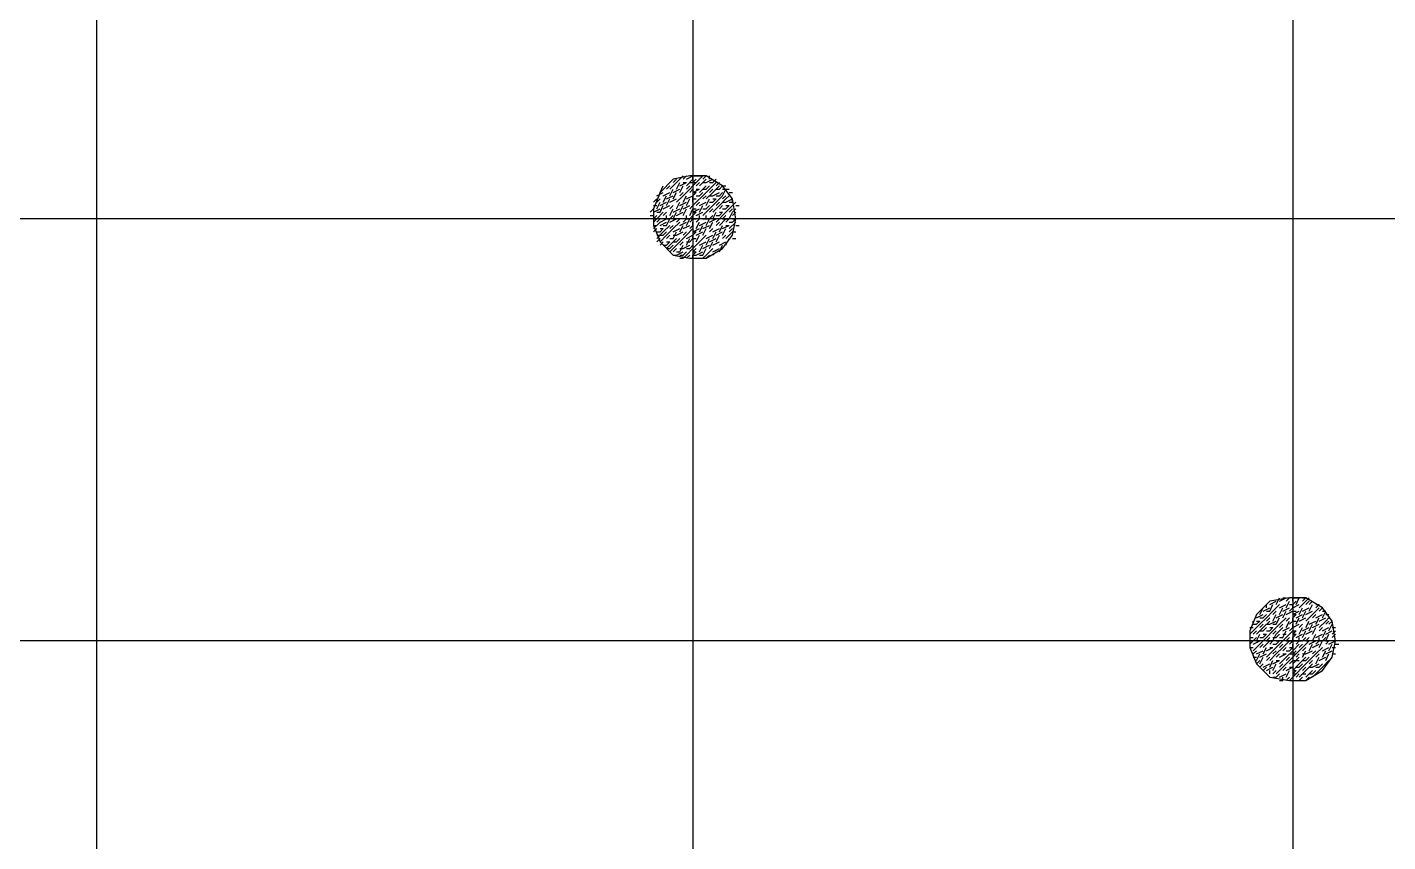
# Model space of a CAD drawing. Header units: metres. Extents: x 0 to 32.6, y 0 to 21.3.
# Drawn here: x 3.9003 to 4.3165, y 19.748 to 19.997 of the extents above; entities that cross this region are included whole.
import ezdxf

# ---------------------------------------------------------------- set-up
doc = ezdxf.new("R2010")
doc.units = ezdxf.units.M
doc.layers.add('TABLA', color=7, linetype='Continuous')

msp = doc.modelspace()

# ---------------------------------------------------------------- linework, layer by layer
at = {"layer": 'TABLA'}
for p, q in [((3.92152, 20.72254), (3.92152, 19.49897)), ((4.10395, 20.71447), (4.10395, 19.49897)), ((4.28738, 20.70742), (4.28738, 19.49897)), ((4.09589, 19.94848), (4.09689, 19.94949)), ((4.0979, 19.94949), (4.09891, 19.9505)), ((4.09891, 19.94747), (4.09992, 19.94949)), ((4.09992, 19.94848), (4.10193, 19.94949)), ((4.10093, 19.9505), (4.10193, 19.95151)), ((4.10093, 19.94949), (4.10193, 19.94949)), ((4.10193, 19.9505), (4.10395, 19.95151)), ((4.10294, 19.94949), (4.10395, 19.94949)), ((4.10395, 19.95151), (4.10496, 19.95151)), ((4.10395, 19.94949), (4.10496, 19.9505)), ((4.10395, 19.94949), (4.10496, 19.94949)), ((4.10496, 19.95151), (4.10597, 19.95151)), ((4.10496, 19.94848), (4.10597, 19.94949)), ((4.10597, 19.95151), (4.10697, 19.95151)), ((4.10597, 19.94848), (4.10798, 19.9505)), ((4.10697, 19.9505), (4.10798, 19.95151)), ((4.10697, 19.94949), (4.10798, 19.94949)), ((4.10798, 19.94949), (4.11, 19.9505)), ((4.10899, 19.9505), (4.10899, 19.95151)), ((4.10899, 19.94949), (4.11, 19.94949)), ((4.11, 19.94949), (4.111, 19.9505)), ((4.111, 19.94848), (4.11201, 19.94949)), ((4.09286, 19.94546), (4.09488, 19.94647)), ((4.09387, 19.94647), (4.09488, 19.94848)), ((4.09488, 19.94546), (4.09689, 19.94647)), ((4.09488, 19.94344), (4.09589, 19.94546)), ((4.09589, 19.94747), (4.09689, 19.94848)), ((4.09589, 19.94445), (4.0979, 19.94546)), ((4.09689, 19.94546), (4.0979, 19.94747)), ((4.0979, 19.94647), (4.09992, 19.94747)), ((4.0979, 19.94445), (4.09891, 19.94647)), ((4.09992, 19.94647), (4.10093, 19.94848)), ((4.09992, 19.94546), (4.10093, 19.94647)), ((4.10093, 19.94344), (4.10193, 19.94546)), ((4.10193, 19.94747), (4.10294, 19.94848)), ((4.10193, 19.94445), (4.10395, 19.94546)), ((4.10294, 19.94647), (4.10395, 19.94747)), ((4.10395, 19.94647), (4.10597, 19.94747)), ((4.10395, 19.94647), (4.10496, 19.94647)), ((4.10395, 19.94546), (4.10496, 19.94647)), ((4.10395, 19.94445), (4.10395, 19.94546)), ((4.10496, 19.94747), (4.10597, 19.94747)), ((4.10496, 19.94546), (4.10597, 19.94546)), ((4.10597, 19.94647), (4.10798, 19.94848)), ((4.10597, 19.94546), (4.10697, 19.94647)), ((4.10697, 19.94747), (4.10798, 19.94747)), ((4.10697, 19.94445), (4.10798, 19.94546)), ((4.10798, 19.94747), (4.10899, 19.94848)), ((4.10899, 19.94647), (4.11, 19.94747)), ((4.10899, 19.94546), (4.11, 19.94546)), ((4.11, 19.94546), (4.11201, 19.94647)), ((4.111, 19.94747), (4.11201, 19.94747)), ((4.111, 19.94546), (4.11201, 19.94546)), ((4.11201, 19.94747), (4.11302, 19.94848)), ((4.11201, 19.94546), (4.11302, 19.94647)), ((4.11302, 19.94848), (4.11403, 19.94848)), ((4.11302, 19.94747), (4.11403, 19.94747)), ((4.11302, 19.94445), (4.11403, 19.94546)), ((4.11403, 19.94747), (4.11504, 19.94747)), ((4.11504, 19.94647), (4.11604, 19.94647)), ((4.09085, 19.94042), (4.09185, 19.94143)), ((4.09185, 19.94344), (4.09286, 19.94445)), ((4.09185, 19.94243), (4.09286, 19.94243)), ((4.09185, 19.94042), (4.09387, 19.94143)), ((4.09286, 19.94344), (4.09387, 19.94445)), ((4.09286, 19.94143), (4.09387, 19.94344)), ((4.09387, 19.94243), (4.09589, 19.94344)), ((4.09387, 19.94042), (4.09488, 19.94243)), ((4.09488, 19.94143), (4.09689, 19.94243)), ((4.09589, 19.94243), (4.09689, 19.94445)), ((4.09689, 19.94344), (4.09891, 19.94445)), ((4.09689, 19.94143), (4.0979, 19.94243)), ((4.09689, 19.93941), (4.0979, 19.94143)), ((4.0979, 19.94042), (4.09992, 19.94143)), ((4.09891, 19.94143), (4.09992, 19.94344)), ((4.09992, 19.94243), (4.10193, 19.94344)), ((4.09992, 19.94042), (4.10093, 19.94243)), ((4.10093, 19.94143), (4.10294, 19.94243)), ((4.10093, 19.93941), (4.10193, 19.94143)), ((4.10193, 19.94243), (4.10294, 19.94445)), ((4.10294, 19.94143), (4.10395, 19.94243)), ((4.10294, 19.93941), (4.10395, 19.94143)), ((4.10395, 19.94445), (4.10496, 19.94445)), ((4.10395, 19.94344), (4.10395, 19.94445)), ((4.10395, 19.94143), (4.10496, 19.94143)), ((4.10395, 19.94042), (4.10597, 19.94143)), ((4.10496, 19.94243), (4.10597, 19.94344)), ((4.10597, 19.94243), (4.10798, 19.94344)), ((4.10597, 19.94042), (4.10697, 19.94243)), ((4.10697, 19.94143), (4.10798, 19.94143)), ((4.10798, 19.94243), (4.10899, 19.94445)), ((4.10798, 19.94143), (4.10899, 19.94243)), ((4.10899, 19.94344), (4.11, 19.94344)), ((4.10899, 19.94042), (4.11, 19.94143)), ((4.11, 19.94445), (4.111, 19.94445)), ((4.11, 19.94344), (4.111, 19.94445)), ((4.111, 19.94243), (4.11201, 19.94344)), ((4.11201, 19.94143), (4.11302, 19.94243)), ((4.11302, 19.94344), (4.11403, 19.94344)), ((4.11302, 19.94143), (4.11403, 19.94143)), ((4.11403, 19.94344), (4.11604, 19.94445)), ((4.11403, 19.94243), (4.11504, 19.94243)), ((4.11403, 19.94143), (4.11504, 19.94243)), ((4.11504, 19.94344), (4.11604, 19.94344)), ((4.11504, 19.94042), (4.11604, 19.94143)), ((4.11604, 19.94344), (4.11604, 19.94445)), ((4.11705, 19.94243), (4.11806, 19.94243)), ((4.33879, 19.9384), (3.84795, 19.9384)), ((4.09085, 19.93941), (4.09185, 19.93941)), ((4.09185, 19.9384), (4.09286, 19.93941)), ((4.09185, 19.9384), (4.09286, 19.9384)), ((4.09185, 19.93739), (4.09286, 19.9384)), ((4.09286, 19.94042), (4.09387, 19.94042)), ((4.09286, 19.9384), (4.09488, 19.94042)), ((4.09286, 19.93739), (4.09387, 19.9384)), ((4.09387, 19.93639), (4.09589, 19.93739)), ((4.09488, 19.93941), (4.09589, 19.94042)), ((4.09589, 19.9384), (4.09589, 19.93941)), ((4.09589, 19.9384), (4.09689, 19.9384)), ((4.09589, 19.93639), (4.09689, 19.9384)), ((4.09689, 19.9384), (4.0979, 19.93941)), ((4.09689, 19.93739), (4.09891, 19.9384)), ((4.0979, 19.9384), (4.09891, 19.94042)), ((4.0979, 19.9384), (4.09891, 19.9384)), ((4.09891, 19.93941), (4.10093, 19.94042)), ((4.09891, 19.93739), (4.09992, 19.9384)), ((4.09992, 19.93639), (4.10193, 19.93739)), ((4.10093, 19.93739), (4.10193, 19.9384)), ((4.10193, 19.9384), (4.10193, 19.93941)), ((4.10193, 19.9384), (4.10294, 19.9384)), ((4.10193, 19.93639), (4.10294, 19.9384)), ((4.10294, 19.9384), (4.10395, 19.93941)), ((4.10294, 19.93739), (4.10395, 19.9384)), ((4.10395, 19.94042), (4.10496, 19.94042)), ((4.10395, 19.93941), (4.10496, 19.94042)), ((4.10395, 19.9384), (4.10395, 19.93941)), ((4.10395, 19.9384), (4.10496, 19.9384)), ((4.10395, 19.9384), (4.10496, 19.9384)), ((4.10395, 19.93639), (4.10395, 19.93739)), ((4.10496, 19.93941), (4.10697, 19.94042)), ((4.10496, 19.93739), (4.10597, 19.9384)), ((4.10496, 19.93538), (4.10597, 19.93739)), ((4.10597, 19.9384), (4.10597, 19.93941)), ((4.10597, 19.93639), (4.10798, 19.93739)), ((4.10697, 19.9384), (4.10798, 19.9384)), ((4.10798, 19.9384), (4.10798, 19.93941)), ((4.10798, 19.9384), (4.10899, 19.9384)), ((4.10798, 19.93639), (4.10899, 19.9384)), ((4.10899, 19.9384), (4.11, 19.93941)), ((4.10899, 19.93739), (4.111, 19.9384)), ((4.10899, 19.93538), (4.11, 19.93739)), ((4.11, 19.9384), (4.111, 19.94042)), ((4.11, 19.9384), (4.111, 19.9384)), ((4.111, 19.93941), (4.11201, 19.93941)), ((4.111, 19.93739), (4.11201, 19.9384)), ((4.111, 19.93639), (4.11201, 19.93739)), ((4.11201, 19.94042), (4.11302, 19.94042)), ((4.11201, 19.93941), (4.11302, 19.94042)), ((4.11302, 19.9384), (4.11403, 19.93941)), ((4.11302, 19.9384), (4.11403, 19.9384)), ((4.11403, 19.93739), (4.11504, 19.9384)), ((4.11504, 19.93739), (4.11604, 19.93739)), ((4.11504, 19.93538), (4.11705, 19.93739)), ((4.11604, 19.93941), (4.11705, 19.94042)), ((4.11604, 19.9384), (4.11705, 19.9384)), ((4.11604, 19.93739), (4.11705, 19.9384)), ((4.09185, 19.93639), (4.09286, 19.93639)), ((4.09185, 19.93437), (4.09286, 19.93538)), ((4.09286, 19.93437), (4.09387, 19.93437)), ((4.09286, 19.93336), (4.09387, 19.93336)), ((4.09387, 19.93538), (4.09488, 19.93538)), ((4.09387, 19.93437), (4.09488, 19.93538)), ((4.09387, 19.93336), (4.09488, 19.93336)), ((4.09488, 19.93639), (4.09589, 19.93639)), ((4.09488, 19.93336), (4.09589, 19.93437)), ((4.09589, 19.93236), (4.09689, 19.93336)), ((4.09689, 19.93538), (4.0979, 19.93639)), ((4.0979, 19.93437), (4.09992, 19.93538)), ((4.0979, 19.93236), (4.09891, 19.93437)), ((4.0979, 19.93336), (4.09891, 19.93336)), ((4.09891, 19.93336), (4.10093, 19.93437)), ((4.09992, 19.93437), (4.10093, 19.93639)), ((4.10093, 19.93538), (4.10294, 19.93639)), ((4.10093, 19.93336), (4.10193, 19.93437)), ((4.10193, 19.93236), (4.10395, 19.93336)), ((4.10294, 19.93538), (4.10395, 19.93639)), ((4.10395, 19.93437), (4.10597, 19.93538)), ((4.10395, 19.93437), (4.10496, 19.93437)), ((4.10395, 19.93336), (4.10496, 19.93437)), ((4.10395, 19.93236), (4.10395, 19.93336)), ((4.10496, 19.93336), (4.10697, 19.93437)), ((4.10496, 19.93135), (4.10597, 19.93336)), ((4.10597, 19.93437), (4.10697, 19.93639)), ((4.10697, 19.93538), (4.10899, 19.93639)), ((4.10697, 19.93336), (4.10798, 19.93538)), ((4.10798, 19.93236), (4.11, 19.93336)), ((4.10899, 19.93437), (4.11, 19.93538)), ((4.11, 19.93437), (4.11201, 19.93538)), ((4.11, 19.93236), (4.111, 19.93437)), ((4.111, 19.93336), (4.11302, 19.93437)), ((4.111, 19.93135), (4.11201, 19.93336)), ((4.11201, 19.93437), (4.11302, 19.93639)), ((4.11302, 19.93538), (4.11504, 19.93639)), ((4.11302, 19.93336), (4.11403, 19.93538)), ((4.11302, 19.93236), (4.11403, 19.93336)), ((4.11403, 19.93639), (4.11504, 19.93639)), ((4.11504, 19.93437), (4.11604, 19.93538)), ((4.11705, 19.93639), (4.11806, 19.93639)), ((4.09286, 19.93135), (4.09387, 19.93236)), ((4.09387, 19.93034), (4.09488, 19.93135)), ((4.09488, 19.93034), (4.09589, 19.93034)), ((4.09589, 19.93135), (4.09689, 19.93135)), ((4.09589, 19.93034), (4.09689, 19.93135)), ((4.09589, 19.92933), (4.09689, 19.92933)), ((4.09689, 19.93236), (4.0979, 19.93236)), ((4.09689, 19.92933), (4.0979, 19.93034)), ((4.0979, 19.93135), (4.09891, 19.93135)), ((4.0979, 19.92832), (4.09891, 19.92933)), ((4.09891, 19.93135), (4.09992, 19.93236)), ((4.09992, 19.93034), (4.10093, 19.93135)), ((4.09992, 19.92832), (4.10093, 19.93034)), ((4.09992, 19.92933), (4.10093, 19.92933)), ((4.10093, 19.92933), (4.10294, 19.93034)), ((4.10193, 19.93034), (4.10294, 19.93236)), ((4.10193, 19.93135), (4.10294, 19.93135)), ((4.10193, 19.92933), (4.10294, 19.92933)), ((4.10294, 19.93135), (4.10395, 19.93236)), ((4.10294, 19.92933), (4.10395, 19.93034)), ((4.10395, 19.93236), (4.10496, 19.93236)), ((4.10395, 19.92832), (4.10496, 19.92933)), ((4.10597, 19.93034), (4.10798, 19.93135)), ((4.10597, 19.92832), (4.10697, 19.93034)), ((4.10697, 19.92933), (4.10899, 19.93034)), ((4.10697, 19.92732), (4.10798, 19.92933)), ((4.10798, 19.93034), (4.10899, 19.93236)), ((4.10899, 19.93135), (4.111, 19.93236)), ((4.10899, 19.92933), (4.11, 19.93135)), ((4.11, 19.93034), (4.11201, 19.93135)), ((4.11, 19.92832), (4.11201, 19.92933)), ((4.11201, 19.93034), (4.11403, 19.93135)), ((4.11201, 19.92832), (4.11302, 19.93034)), ((4.11403, 19.93034), (4.11504, 19.93236)), ((4.11604, 19.93236), (4.11705, 19.93236)), ((4.0979, 19.92732), (4.09891, 19.92732)), ((4.09891, 19.92832), (4.09992, 19.92832)), ((4.09891, 19.92732), (4.10093, 19.92832)), ((4.09992, 19.92732), (4.10093, 19.92732)), ((4.09992, 19.92631), (4.10093, 19.92631)), ((4.10093, 19.92732), (4.10193, 19.92832)), ((4.10193, 19.92631), (4.10294, 19.92732)), ((4.10294, 19.92631), (4.10395, 19.92631)), ((4.10395, 19.92832), (4.10496, 19.92832)), ((4.10395, 19.92732), (4.10496, 19.92832)), ((4.10395, 19.92732), (4.10496, 19.92732)), ((4.10395, 19.92631), (4.10395, 19.92732)), ((4.10395, 19.92631), (4.10496, 19.92631)), ((4.10496, 19.92732), (4.10697, 19.92832)), ((4.10496, 19.92631), (4.10597, 19.92631)), ((4.10597, 19.92732), (4.10697, 19.92732)), ((4.10798, 19.92631), (4.10899, 19.92732)), ((4.11, 19.92732), (4.111, 19.92832)), ((4.27932, 19.81947), (4.27932, 19.82048)), ((4.28033, 19.82048), (4.28234, 19.82149)), ((4.28033, 19.81846), (4.28134, 19.82048)), ((4.28234, 19.82048), (4.28335, 19.8225)), ((4.28335, 19.82149), (4.28537, 19.8225)), ((4.28335, 19.81947), (4.28537, 19.82048)), ((4.28436, 19.8225), (4.28537, 19.8225)), ((4.28537, 19.82149), (4.28638, 19.8225)), ((4.28537, 19.81947), (4.28638, 19.82149)), ((4.28638, 19.82048), (4.28738, 19.82048)), ((4.28738, 19.8225), (4.28839, 19.8225)), ((4.28738, 19.82149), (4.28738, 19.8225)), ((4.28738, 19.82048), (4.28839, 19.82149)), ((4.28738, 19.81947), (4.28738, 19.82048)), ((4.28738, 19.81947), (4.2894, 19.82048)), ((4.28839, 19.8225), (4.2894, 19.8225)), ((4.28839, 19.82048), (4.2894, 19.8225)), ((4.29041, 19.8225), (4.29142, 19.8225)), ((4.29041, 19.82149), (4.29142, 19.8225)), ((4.29142, 19.82048), (4.29242, 19.82149)), ((4.29242, 19.82048), (4.29343, 19.82149)), ((4.29242, 19.81846), (4.29343, 19.82048)), ((4.29444, 19.82048), (4.29545, 19.82048)), ((4.29444, 19.81947), (4.29545, 19.82048)), ((4.2763, 19.81645), (4.27831, 19.81746)), ((4.27731, 19.81746), (4.27831, 19.81947)), ((4.27731, 19.81645), (4.27831, 19.81645)), ((4.27831, 19.81846), (4.28033, 19.81947)), ((4.27831, 19.81645), (4.27932, 19.81746)), ((4.27932, 19.81846), (4.28033, 19.81846)), ((4.27932, 19.81544), (4.28033, 19.81645)), ((4.28134, 19.81746), (4.28234, 19.81846)), ((4.28134, 19.81544), (4.28234, 19.81746)), ((4.28234, 19.81645), (4.28436, 19.81746)), ((4.28234, 19.81443), (4.28335, 19.81645)), ((4.28335, 19.81746), (4.28436, 19.81947)), ((4.28436, 19.81846), (4.28638, 19.81947)), ((4.28436, 19.81645), (4.28537, 19.81846)), ((4.28537, 19.81746), (4.28738, 19.81846)), ((4.28537, 19.81544), (4.28638, 19.81645)), ((4.28638, 19.81846), (4.28738, 19.81947)), ((4.28738, 19.81846), (4.28839, 19.81846)), ((4.28738, 19.81746), (4.2894, 19.81846)), ((4.28738, 19.81746), (4.28839, 19.81746)), ((4.28738, 19.81645), (4.28839, 19.81746)), ((4.28738, 19.81544), (4.28738, 19.81645)), ((4.28839, 19.81645), (4.29041, 19.81746)), ((4.28839, 19.81443), (4.2894, 19.81645)), ((4.2894, 19.81746), (4.29041, 19.81947)), ((4.2894, 19.81544), (4.29142, 19.81645)), ((4.29041, 19.81846), (4.29242, 19.81947)), ((4.29041, 19.81645), (4.29142, 19.81846)), ((4.29142, 19.81746), (4.29343, 19.81846)), ((4.29343, 19.81645), (4.29444, 19.81746)), ((4.29444, 19.81645), (4.29646, 19.81746)), ((4.29444, 19.81443), (4.29545, 19.81645)), ((4.29545, 19.81846), (4.29646, 19.81947)), ((4.29545, 19.81544), (4.29746, 19.81645)), ((4.29646, 19.81846), (4.29746, 19.81846)), ((4.29646, 19.81645), (4.29746, 19.81846)), ((4.29746, 19.81746), (4.29847, 19.81746)), ((4.27428, 19.81343), (4.27529, 19.81343)), ((4.27529, 19.81443), (4.27529, 19.81544)), ((4.27529, 19.81443), (4.2763, 19.81443)), ((4.27529, 19.81141), (4.2763, 19.81242)), ((4.2763, 19.81544), (4.27731, 19.81544)), ((4.2763, 19.81443), (4.27731, 19.81544)), ((4.27731, 19.81343), (4.27831, 19.81443)), ((4.27731, 19.81242), (4.27831, 19.81242)), ((4.27831, 19.81242), (4.27932, 19.81343)), ((4.27932, 19.81443), (4.28033, 19.81443)), ((4.27932, 19.81242), (4.28033, 19.81242)), ((4.28033, 19.81443), (4.28234, 19.81544)), ((4.28033, 19.81343), (4.28134, 19.81343)), ((4.28033, 19.81242), (4.28134, 19.81343)), ((4.28134, 19.81443), (4.28234, 19.81443)), ((4.28134, 19.81141), (4.28234, 19.81242)), ((4.28335, 19.81343), (4.28436, 19.81443)), ((4.28436, 19.81242), (4.28638, 19.81343)), ((4.28436, 19.8104), (4.28537, 19.81242)), ((4.28537, 19.81343), (4.28638, 19.81544)), ((4.28638, 19.81443), (4.28738, 19.81544)), ((4.28638, 19.81242), (4.28738, 19.81343)), ((4.28738, 19.81544), (4.28839, 19.81544)), ((4.28738, 19.81343), (4.28738, 19.81443)), ((4.28738, 19.81343), (4.2894, 19.81443)), ((4.28738, 19.81242), (4.28839, 19.81242)), ((4.28738, 19.81141), (4.28839, 19.81242)), ((4.2894, 19.81343), (4.29041, 19.81443)), ((4.2894, 19.81141), (4.29041, 19.81343)), ((4.29041, 19.81242), (4.29242, 19.81343)), ((4.29041, 19.8104), (4.29142, 19.81242)), ((4.29142, 19.81343), (4.29242, 19.81544)), ((4.29142, 19.81141), (4.29343, 19.81242)), ((4.29242, 19.81443), (4.29444, 19.81544)), ((4.29242, 19.81242), (4.29343, 19.81443)), ((4.29343, 19.81343), (4.29545, 19.81443)), ((4.29343, 19.81141), (4.29444, 19.81343)), ((4.29545, 19.81242), (4.29646, 19.81343)), ((4.29646, 19.81242), (4.29847, 19.81343)), ((4.29646, 19.8104), (4.29746, 19.81242)), ((4.29746, 19.81443), (4.29847, 19.81544)), ((4.29746, 19.81141), (4.29948, 19.81242)), ((4.29847, 19.81443), (4.29948, 19.81544)), ((4.29847, 19.81242), (4.29948, 19.81443)), ((4.29948, 19.81343), (4.30049, 19.81343)), ((4.29948, 19.81141), (4.30049, 19.81242)), ((4.33879, 19.80939), (3.84795, 19.80939)), ((4.27428, 19.8104), (4.27529, 19.8104)), ((4.27428, 19.80939), (4.27529, 19.80939)), ((4.27428, 19.80839), (4.27529, 19.80939)), ((4.27529, 19.80939), (4.2763, 19.8104)), ((4.27529, 19.80839), (4.27731, 19.80939)), ((4.2763, 19.80939), (4.27731, 19.81141)), ((4.2763, 19.80939), (4.27731, 19.80939)), ((4.27731, 19.8104), (4.27831, 19.8104)), ((4.27731, 19.80738), (4.27831, 19.80839)), ((4.27831, 19.81141), (4.27932, 19.81141)), ((4.27831, 19.8104), (4.27932, 19.81141)), ((4.27932, 19.80939), (4.28033, 19.8104)), ((4.27932, 19.80939), (4.28033, 19.80939)), ((4.28033, 19.80839), (4.28134, 19.80939)), ((4.28134, 19.8104), (4.28234, 19.8104)), ((4.28134, 19.80839), (4.28234, 19.80839)), ((4.28234, 19.8104), (4.28335, 19.81141)), ((4.28234, 19.80939), (4.28335, 19.80939)), ((4.28234, 19.80839), (4.28335, 19.80939)), ((4.28335, 19.8104), (4.28436, 19.8104)), ((4.28335, 19.80738), (4.28436, 19.80839)), ((4.28436, 19.81141), (4.28537, 19.81141)), ((4.28537, 19.80939), (4.28638, 19.8104)), ((4.28537, 19.80939), (4.28638, 19.80939)), ((4.28638, 19.80839), (4.28738, 19.80939)), ((4.28738, 19.81141), (4.28839, 19.81141)), ((4.28738, 19.8104), (4.28839, 19.81141)), ((4.28738, 19.80939), (4.28738, 19.8104)), ((4.28738, 19.80939), (4.28839, 19.80939)), ((4.28738, 19.80738), (4.28738, 19.80839)), ((4.28738, 19.80637), (4.2894, 19.80839)), ((4.28839, 19.8104), (4.29041, 19.81141)), ((4.28839, 19.80939), (4.2894, 19.80939)), ((4.28839, 19.80839), (4.2894, 19.80939)), ((4.2894, 19.80939), (4.2894, 19.8104)), ((4.2894, 19.80939), (4.29041, 19.80939)), ((4.2894, 19.80738), (4.29041, 19.80839)), ((4.29041, 19.80939), (4.29142, 19.8104)), ((4.29142, 19.80939), (4.29242, 19.8104)), ((4.29142, 19.80939), (4.29242, 19.80939)), ((4.29242, 19.80839), (4.29444, 19.80939)), ((4.29242, 19.80637), (4.29343, 19.80839)), ((4.29343, 19.80939), (4.29444, 19.81141)), ((4.29343, 19.80939), (4.29444, 19.80939)), ((4.29343, 19.80738), (4.29545, 19.80839)), ((4.29444, 19.8104), (4.29646, 19.81141)), ((4.29444, 19.80839), (4.29545, 19.80939)), ((4.29545, 19.80939), (4.29545, 19.8104)), ((4.29545, 19.80939), (4.29646, 19.80939)), ((4.29545, 19.80738), (4.29646, 19.80939)), ((4.29646, 19.80939), (4.29746, 19.8104)), ((4.29746, 19.80939), (4.29847, 19.81141)), ((4.29746, 19.80939), (4.29847, 19.80939)), ((4.29746, 19.80839), (4.29847, 19.80939)), ((4.29847, 19.80839), (4.30049, 19.80939)), ((4.29847, 19.80637), (4.29948, 19.80839)), ((4.29948, 19.8104), (4.30049, 19.81141)), ((4.30049, 19.80839), (4.30149, 19.80839)), ((4.27428, 19.80738), (4.27529, 19.80738)), ((4.27529, 19.80536), (4.2763, 19.80637)), ((4.27529, 19.80435), (4.2763, 19.80435)), ((4.2763, 19.80536), (4.27831, 19.80637)), ((4.2763, 19.80335), (4.27731, 19.80536)), ((4.27731, 19.80435), (4.27932, 19.80536)), ((4.27731, 19.80234), (4.27831, 19.80435)), ((4.27831, 19.80536), (4.27932, 19.80738)), ((4.27932, 19.80637), (4.28134, 19.80738)), ((4.27932, 19.80335), (4.28033, 19.80435)), ((4.28033, 19.80738), (4.28134, 19.80738)), ((4.28134, 19.80536), (4.28234, 19.80637)), ((4.28234, 19.80435), (4.28335, 19.80536)), ((4.28335, 19.80435), (4.28537, 19.80536)), ((4.28436, 19.80637), (4.28537, 19.80738)), ((4.28436, 19.80536), (4.28537, 19.80536)), ((4.28537, 19.80637), (4.28638, 19.80637)), ((4.28537, 19.80335), (4.28638, 19.80435)), ((4.28638, 19.80738), (4.28738, 19.80738)), ((4.28638, 19.80637), (4.28738, 19.80738)), ((4.28638, 19.80536), (4.28738, 19.80536)), ((4.28738, 19.80536), (4.28839, 19.80637)), ((4.28738, 19.80536), (4.28839, 19.80536)), ((4.28738, 19.80234), (4.2894, 19.80435)), ((4.28839, 19.80435), (4.2894, 19.80536)), ((4.29041, 19.80637), (4.29142, 19.80738)), ((4.29041, 19.80435), (4.29142, 19.80637)), ((4.29041, 19.80536), (4.29142, 19.80536)), ((4.29142, 19.80536), (4.29343, 19.80637)), ((4.29142, 19.80335), (4.29242, 19.80435)), ((4.29343, 19.80536), (4.29444, 19.80637)), ((4.29444, 19.80435), (4.29545, 19.80536)), ((4.29444, 19.80234), (4.29545, 19.80435)), ((4.29545, 19.80335), (4.29746, 19.80435)), ((4.29646, 19.80637), (4.29847, 19.80738)), ((4.29646, 19.80435), (4.29746, 19.80637)), ((4.29746, 19.80536), (4.29948, 19.80637)), ((4.29746, 19.80335), (4.29847, 19.80536)), ((4.29948, 19.80738), (4.30049, 19.80738)), ((4.29948, 19.80536), (4.30049, 19.80536)), ((4.2763, 19.80234), (4.27731, 19.80335)), ((4.27731, 19.80133), (4.27831, 19.80234)), ((4.27831, 19.80133), (4.28033, 19.80234)), ((4.27831, 19.80032), (4.27932, 19.80133)), ((4.27932, 19.80032), (4.28134, 19.80133)), ((4.28033, 19.80133), (4.28134, 19.80335)), ((4.28033, 19.79931), (4.28033, 19.80032)), ((4.28134, 19.80234), (4.28335, 19.80335)), ((4.28134, 19.80032), (4.28234, 19.80234)), ((4.28134, 19.79931), (4.28234, 19.80032)), ((4.28234, 19.80335), (4.28335, 19.80335)), ((4.28335, 19.80133), (4.28436, 19.80234)), ((4.28436, 19.80032), (4.28537, 19.80133)), ((4.28537, 19.80032), (4.28738, 19.80133)), ((4.28537, 19.79831), (4.28638, 19.80032)), ((4.28638, 19.80234), (4.28738, 19.80335)), ((4.28638, 19.80133), (4.28738, 19.80133)), ((4.28738, 19.80335), (4.28839, 19.80335)), ((4.28738, 19.80032), (4.28839, 19.80032)), ((4.28738, 19.79931), (4.28839, 19.80032)), ((4.28839, 19.80335), (4.2894, 19.80335)), ((4.28839, 19.80133), (4.2894, 19.80133)), ((4.2894, 19.80133), (4.29041, 19.80234)), ((4.29041, 19.80335), (4.29142, 19.80335)), ((4.29041, 19.80032), (4.29142, 19.80133)), ((4.29142, 19.79831), (4.29343, 19.80032)), ((4.29242, 19.80234), (4.29343, 19.80335)), ((4.29242, 19.80133), (4.29343, 19.80133)), ((4.29343, 19.80133), (4.29545, 19.80234)), ((4.29343, 19.79931), (4.29444, 19.80032)), ((4.29444, 19.80133), (4.29545, 19.80133)), ((4.29545, 19.80133), (4.29646, 19.80234)), ((4.28134, 19.79831), (4.28234, 19.79831)), ((4.28234, 19.79831), (4.28335, 19.79931)), ((4.28335, 19.79831), (4.28537, 19.79931)), ((4.28335, 19.7973), (4.28436, 19.7973)), ((4.28436, 19.7973), (4.28436, 19.79831)), ((4.28537, 19.7973), (4.28638, 19.79831)), ((4.28638, 19.7973), (4.28738, 19.79831)), ((4.28738, 19.79931), (4.28839, 19.79931)), ((4.28738, 19.7973), (4.28839, 19.7973)), ((4.28839, 19.79831), (4.2894, 19.79931)), ((4.28839, 19.7973), (4.2894, 19.7973)), ((4.2894, 19.7973), (4.29041, 19.79831)), ((4.29041, 19.79931), (4.29142, 19.79931)), ((4.29142, 19.7973), (4.29242, 19.79831)), ((4.29242, 19.79931), (4.29343, 19.79931))]:
    msp.add_line(p, q, dxfattribs=at)
for points in [[(4.11705, 19.9384), (4.11604, 19.94445), (4.11302, 19.94848), (4.10798, 19.95151), (4.10294, 19.95151), (4.0979, 19.9505), (4.09387, 19.94647), (4.09185, 19.94143), (4.09185, 19.93639), (4.09387, 19.93135), (4.0979, 19.92732), (4.10294, 19.92631), (4.10798, 19.92631), (4.11302, 19.92933), (4.11604, 19.93336)], [(4.30049, 19.80939), (4.29948, 19.81544), (4.29646, 19.81947), (4.29142, 19.8225), (4.28638, 19.8225), (4.28033, 19.82149), (4.2763, 19.81746), (4.27428, 19.81242), (4.27428, 19.80738), (4.2763, 19.80234), (4.28033, 19.79831), (4.28638, 19.7973), (4.29142, 19.7973), (4.29646, 19.80032), (4.29948, 19.80435)]]:
    msp.add_lwpolyline(points, close=True, dxfattribs=at)
for points in [[(4.09689, 19.94747), (4.09891, 19.94949), (4.10093, 19.95151)], [(4.10193, 19.94848), (4.10395, 19.9505), (4.10395, 19.95151)], [(4.10395, 19.94848), (4.10496, 19.94949), (4.10697, 19.95151)], [(4.10395, 19.94243), (4.10496, 19.94344), (4.10697, 19.94546), (4.10899, 19.94747), (4.111, 19.94949)], [(4.09891, 19.94344), (4.10093, 19.94546), (4.10294, 19.94747), (4.10395, 19.94848)], [(4.10697, 19.93941), (4.10899, 19.94143), (4.111, 19.94344), (4.11302, 19.94546), (4.11403, 19.94747)], [(4.10798, 19.94445), (4.11, 19.94647), (4.11201, 19.94848)], [(4.11, 19.94042), (4.11201, 19.94243), (4.11403, 19.94445), (4.11504, 19.94546)], [(4.11201, 19.9384), (4.11302, 19.93941), (4.11504, 19.94143), (4.11705, 19.94344)], [(4.11504, 19.9384), (4.11604, 19.94042), (4.11705, 19.94143)], [(4.09185, 19.93538), (4.09387, 19.93739), (4.09589, 19.9384)], [(4.09387, 19.93135), (4.09589, 19.93336), (4.0979, 19.93538), (4.09992, 19.93739)], [(4.11201, 19.93639), (4.11403, 19.9384), (4.11504, 19.9384)], [(4.09286, 19.93236), (4.09488, 19.93437), (4.09689, 19.93639)], [(4.09689, 19.92832), (4.0979, 19.92933), (4.09992, 19.93135), (4.10193, 19.93336), (4.10395, 19.93538)], [(4.10395, 19.92933), (4.10597, 19.93135), (4.10798, 19.93336)], [(4.11403, 19.93236), (4.11604, 19.93437), (4.11705, 19.93437)], [(4.09589, 19.92933), (4.09689, 19.93034), (4.09891, 19.93236)], [(4.10093, 19.92631), (4.10193, 19.92732), (4.10395, 19.92933)], [(4.10697, 19.92631), (4.10798, 19.92732), (4.11, 19.92933)], [(4.27428, 19.81141), (4.27529, 19.81242), (4.27731, 19.81443), (4.27932, 19.81645), (4.28134, 19.81846), (4.28335, 19.82048)], [(4.2894, 19.81947), (4.29142, 19.82149), (4.29242, 19.8225)], [(4.27831, 19.80939), (4.27932, 19.8104), (4.28134, 19.81242), (4.28335, 19.81443), (4.28537, 19.81645)], [(4.29142, 19.81544), (4.29343, 19.81746), (4.29545, 19.81947)], [(4.29545, 19.81343), (4.29746, 19.81544), (4.29847, 19.81645)], [(4.2763, 19.81141), (4.27831, 19.81343), (4.28033, 19.81544)], [(4.28134, 19.80939), (4.28234, 19.81141), (4.28436, 19.81343)], [(4.28436, 19.80939), (4.28537, 19.8104), (4.28738, 19.81242)], [(4.27529, 19.80637), (4.27731, 19.80839), (4.27831, 19.80939)], [(4.27831, 19.80738), (4.28033, 19.80939), (4.28134, 19.80939)], [(4.27932, 19.80435), (4.28134, 19.80637), (4.28335, 19.80839), (4.28436, 19.80939)], [(4.28033, 19.80335), (4.28234, 19.80536), (4.28436, 19.80738), (4.28638, 19.80939), (4.28738, 19.80939)], [(4.28738, 19.80435), (4.28839, 19.80536), (4.29041, 19.80738), (4.29242, 19.80939)], [(4.28234, 19.79931), (4.28436, 19.80133), (4.28638, 19.80335), (4.28738, 19.80435)], [(4.28335, 19.80234), (4.28537, 19.80435), (4.28738, 19.80637)], [(4.28738, 19.79831), (4.28839, 19.79931), (4.29041, 19.80133), (4.29242, 19.80335), (4.29444, 19.80536), (4.29646, 19.80738)], [(4.28738, 19.80032), (4.2894, 19.80234), (4.29142, 19.80435)], [(4.2894, 19.79831), (4.29142, 19.80032), (4.29343, 19.80234)], [(4.29343, 19.79831), (4.29444, 19.79931), (4.29646, 19.80133), (4.29847, 19.80335)]]:
    msp.add_lwpolyline(points, dxfattribs=at)

doc.saveas('drawing.dxf')
